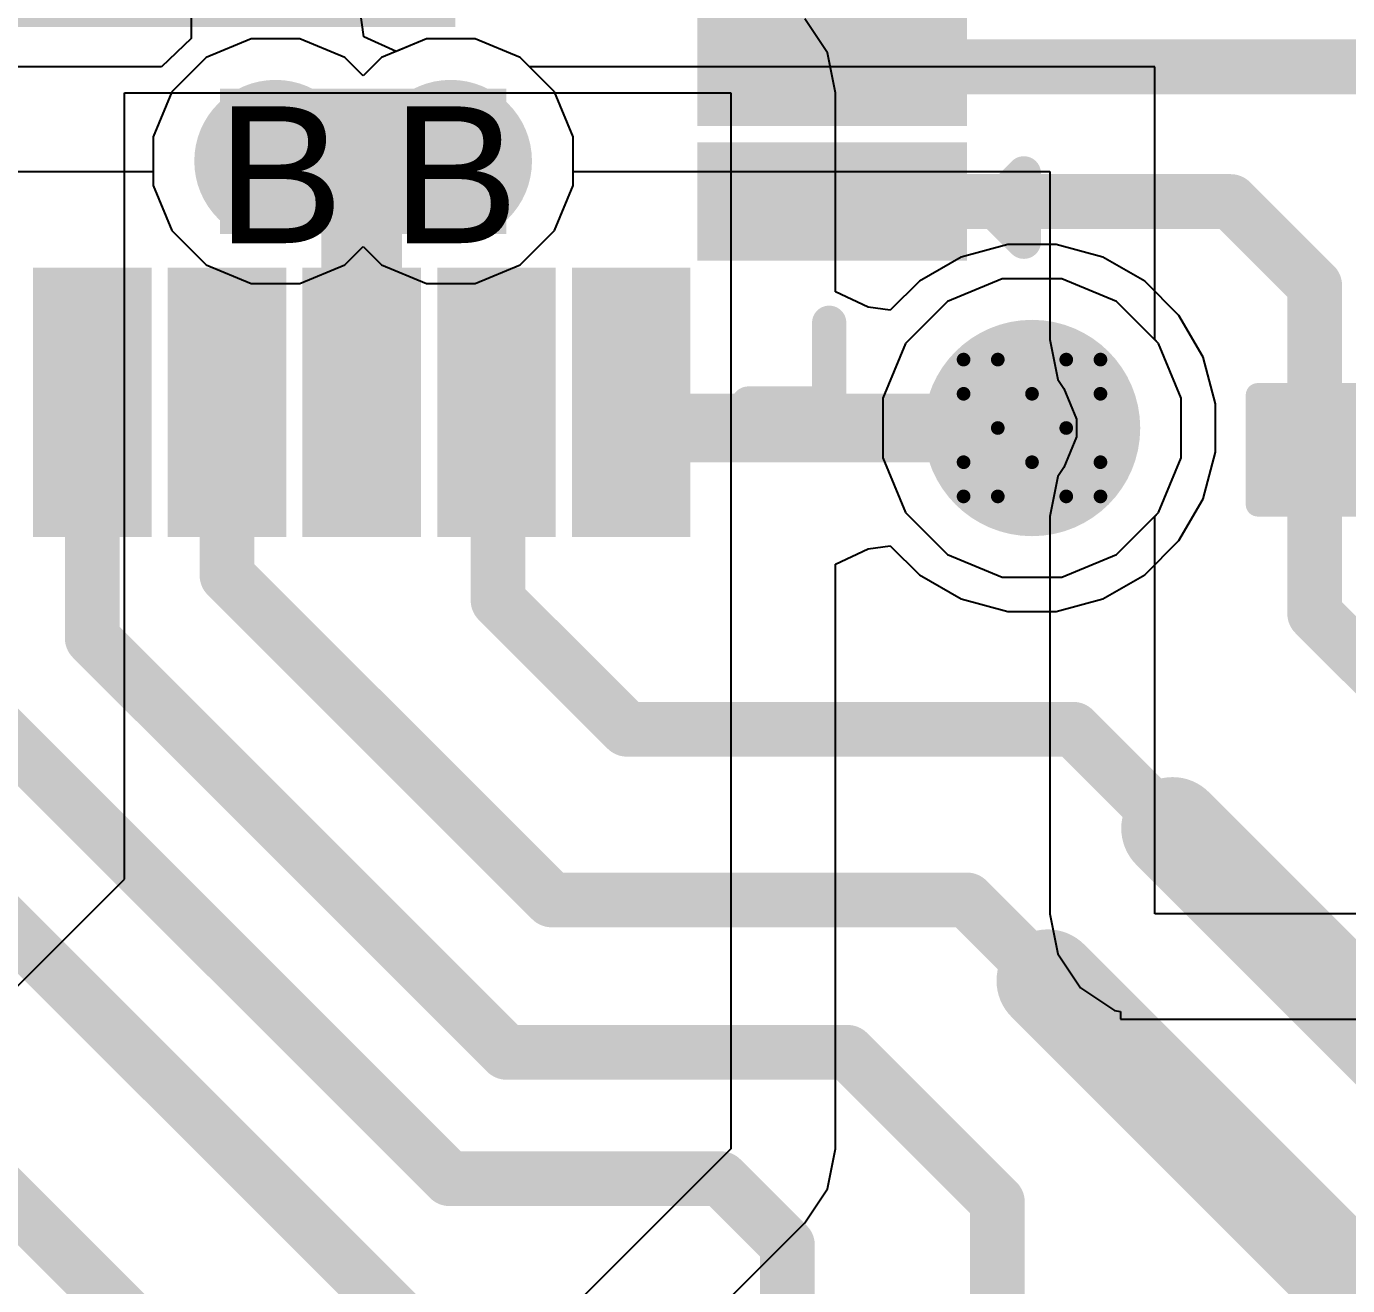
# Model space of a CAD drawing. Header units: inches. Extents: x 0 to 5379, y 0 to 5429.
# Drawn here: x 105.008 to 109.91, y 124.868 to 129.543 of the extents above; entities that cross this region are included whole.
import ezdxf

# ---------------------------------------------------------------- set-up
doc = ezdxf.new("R2010")
doc.units = ezdxf.units.IN
for name, color, linetype in [('Bottom Layer', 5, 'Continuous'), ('Bottom Solder', 6, 'Continuous'), ('Drill Drawing', 1, 'Continuous'), ('GND01', 16, 'Continuous'), ('GND02', 76, 'Continuous'), ('PWR', 156, 'Continuous'), ('SIG 01', 90, 'Continuous'), ('Top Layer', 1, 'Continuous'), ('Top Overlay', 2, 'Continuous'), ('Top Paste', 8, 'Continuous'), ('Top Solder', 216, 'Continuous'), ('Via Holes', 16, 'Continuous')]:
    doc.layers.add(name, color=color, linetype=linetype)
doc.styles.add('Arial', font='', dxfattribs={"height": 0.2})
doc.styles.get('Arial').set_extended_font_data('Arial')

# ---------------------------------------------------------------- blocks, each defined once
blk = doc.blocks.new('64_VFQFPN_9X9_138')
at = {"layer": 'Top Layer'}
for points in [[(-3.904, 4.9258), (-3.604, 4.9258), (-3.604, 4.0658), (-3.904, 4.0658)], [(-3.404, 4.9258), (-3.104, 4.9258), (-3.104, 4.0658), (-3.404, 4.0658)], [(-2.904, 4.9258), (-2.604, 4.9258), (-2.604, 4.0658), (-2.904, 4.0658)], [(-2.404, 4.9258), (-2.104, 4.9258), (-2.104, 4.0658), (-2.404, 4.0658)], [(-1.904, 4.9258), (-1.604, 4.9258), (-1.604, 4.0658), (-1.904, 4.0658)], [(-4.93, 3.9), (-4.07, 3.9), (-4.07, 3.6), (-4.93, 3.6)], [(-4.93, 3.4), (-4.07, 3.4), (-4.07, 3.1), (-4.93, 3.1)]]:
    blk.add_hatch(color=1, dxfattribs=at).paths.add_polyline_path(points)
at = {"layer": 'Top Paste'}
for points in [[(-3.904, 4.9258), (-3.604, 4.9258), (-3.604, 4.0658), (-3.904, 4.0658)], [(-3.404, 4.9258), (-3.104, 4.9258), (-3.104, 4.0658), (-3.404, 4.0658)], [(-2.904, 4.9258), (-2.604, 4.9258), (-2.604, 4.0658), (-2.904, 4.0658)], [(-2.404, 4.9258), (-2.104, 4.9258), (-2.104, 4.0658), (-2.404, 4.0658)], [(-1.904, 4.9258), (-1.604, 4.9258), (-1.604, 4.0658), (-1.904, 4.0658)], [(-4.93, 3.9), (-4.07, 3.9), (-4.07, 3.6), (-4.93, 3.6)], [(-4.93, 3.4), (-4.07, 3.4), (-4.07, 3.1), (-4.93, 3.1)]]:
    blk.add_hatch(color=8, dxfattribs=at).paths.add_polyline_path(points)
at = {"layer": 'Top Solder'}
for points in [[(-3.974, 4.9958), (-3.534, 4.9958), (-3.534, 3.9958), (-3.974, 3.9958)], [(-3.474, 4.9958), (-3.034, 4.9958), (-3.034, 3.9958), (-3.474, 3.9958)], [(-2.974, 4.9958), (-2.534, 4.9958), (-2.534, 3.9958), (-2.974, 3.9958)], [(-2.474, 4.9958), (-2.034, 4.9958), (-2.034, 3.9958), (-2.474, 3.9958)], [(-1.974, 4.9958), (-1.534, 4.9958), (-1.534, 3.9958), (-1.974, 3.9958)], [(-5, 3.97), (-4, 3.97), (-4, 3.53), (-5, 3.53)], [(-5, 3.47), (-4, 3.47), (-4, 3.03), (-5, 3.03)], [(-3.1016, 3.1016), (3.1016, 3.1016), (3.1016, -3.1016), (-3.1016, -3.1016)]]:
    blk.add_hatch(color=216, dxfattribs=at).paths.add_polyline_path(points)
at = {"layer": 'Top Overlay'}
for points in [[(-4.4888, 4.5, 0.127, 0.127, 0), (-4.4888, 4.2, 0.127, 0.127, 0)], [(-4.1888, 4.5, 0.127, 0.127, 0), (-4.4888, 4.5, 0.127, 0.127, 0)], [(-5.0842, 3.7724, 0.127, 0.127, 0), (-5.2112, 3.8994, 0.127, 0.127, 0)], [(-5.2112, 3.8994, 0.127, 0.127, 0), (-5.2112, 3.6454, 0.127, 0.127, 0)], [(-5.0842, 3.7724, 0.127, 0.127, 0), (-5.2112, 3.6454, 0.127, 0.127, 0)]]:
    blk.add_lwpolyline(points, format="xyseb", dxfattribs=at)
for points in [[(-4.5205, 4.5, 0.0635, 0.0635, 1), (-4.457, 4.5, 0.0635, 0.0635, 1)], [(-4.5205, 4.5, 0.0635, 0.0635, 1), (-4.457, 4.5, 0.0635, 0.0635, 1)], [(-4.2205, 4.5, 0.0635, 0.0635, 1), (-4.157, 4.5, 0.0635, 0.0635, 1)], [(-4.5205, 4.2, 0.0635, 0.0635, 1), (-4.457, 4.2, 0.0635, 0.0635, 1)], [(-5.2429, 3.8994, 0.0635, 0.0635, 1), (-5.1794, 3.8994, 0.0635, 0.0635, 1)], [(-5.2429, 3.8994, 0.0635, 0.0635, 1), (-5.1794, 3.8994, 0.0635, 0.0635, 1)], [(-5.1159, 3.7724, 0.0635, 0.0635, 1), (-5.0524, 3.7724, 0.0635, 0.0635, 1)], [(-5.1159, 3.7724, 0.0635, 0.0635, 1), (-5.0524, 3.7724, 0.0635, 0.0635, 1)], [(-5.2429, 3.6454, 0.0635, 0.0635, 1), (-5.1794, 3.6454, 0.0635, 0.0635, 1)], [(-5.2429, 3.6454, 0.0635, 0.0635, 1), (-5.1794, 3.6454, 0.0635, 0.0635, 1)]]:
    blk.add_lwpolyline(points, format="xyseb", close=True, dxfattribs=at)
blk = doc.blocks.new('DFN_2_0_3_0_6__848')
at = {"layer": 'Top Layer'}
for points in [[(-0.33, -0.13), (-0.33, 0.13), (-0.06, 0.13), (-0.06, -0.13)], [(0.06, -0.13), (0.06, 0.13), (0.33, 0.13), (0.33, -0.13)]]:
    blk.add_hatch(color=1, dxfattribs=at).paths.add_polyline_path(points)
at = {"layer": 'Top Paste'}
for points in [[(-0.33, -0.13), (-0.33, 0.13), (-0.06, 0.13), (-0.06, -0.13)], [(0.06, -0.13), (0.06, 0.13), (0.33, 0.13), (0.33, -0.13)]]:
    blk.add_hatch(color=8, dxfattribs=at).paths.add_polyline_path(points)
at = {"layer": 'Top Solder'}
for points in [[(-0.38, -0.18), (-0.38, 0.18), (-0.01, 0.18), (-0.01, -0.18)], [(0.01, -0.18), (0.01, 0.18), (0.38, 0.18), (0.38, -0.18)]]:
    blk.add_hatch(color=216, dxfattribs=at).paths.add_polyline_path(points)
at = {"layer": 'Top Overlay'}
for points in [[(-0.4064, 0.2032, 0.0889, 0.0889, 0), (-0.4064, -0.2032, 0.0889, 0.0889, 0)], [(0.4064, 0.2032, 0.0889, 0.0889, 0), (-0.4064, 0.2032, 0.0889, 0.0889, 0)], [(0.4064, 0.2032, 0.0889, 0.0889, 0), (0.4064, -0.2032, 0.0889, 0.0889, 0)], [(0.4064, -0.2032, 0.0889, 0.0889, 0), (-0.4064, -0.2032, 0.0889, 0.0889, 0)]]:
    blk.add_lwpolyline(points, format="xyseb", dxfattribs=at)
for points in [[(-0.4286, 0.2032, 0.0445, 0.0445, 1), (-0.3842, 0.2032, 0.0445, 0.0445, 1)], [(-0.4286, 0.2032, 0.0445, 0.0445, 1), (-0.3842, 0.2032, 0.0445, 0.0445, 1)], [(0.3842, 0.2032, 0.0445, 0.0445, 1), (0.4286, 0.2032, 0.0445, 0.0445, 1)], [(0.3842, 0.2032, 0.0445, 0.0445, 1), (0.4286, 0.2032, 0.0445, 0.0445, 1)], [(-0.4286, -0.2032, 0.0445, 0.0445, 1), (-0.3842, -0.2032, 0.0445, 0.0445, 1)], [(-0.4286, -0.2032, 0.0445, 0.0445, 1), (-0.3842, -0.2032, 0.0445, 0.0445, 1)], [(0.3842, -0.2032, 0.0445, 0.0445, 1), (0.4286, -0.2032, 0.0445, 0.0445, 1)], [(0.3842, -0.2032, 0.0445, 0.0445, 1), (0.4286, -0.2032, 0.0445, 0.0445, 1)]]:
    blk.add_lwpolyline(points, format="xyseb", close=True, dxfattribs=at)

msp = doc.modelspace()

# ---------------------------------------------------------------- hatches: boundary and pattern name
at = {"layer": 'Bottom Layer'}
h = msp.add_hatch(color=5, dxfattribs=at)
edge = h.paths.add_edge_path()
edge.add_arc((105.9322, 129.0428), 0.2, 0, 360)
h = msp.add_hatch(color=5, dxfattribs=at)
edge = h.paths.add_edge_path()
edge.add_arc((106.5822, 129.0428), 0.2, 0, 360)
h = msp.add_hatch(color=5, dxfattribs=at)
edge = h.paths.add_edge_path()
edge.add_arc((108.7394, 128.052), 0.3, 0, 360)
at = {"layer": 'Bottom Solder'}
h = msp.add_hatch(color=6, dxfattribs=at)
edge = h.paths.add_edge_path()
edge.add_arc((105.9322, 129.0428), 0.3016, 0, 360)
h = msp.add_hatch(color=6, dxfattribs=at)
edge = h.paths.add_edge_path()
edge.add_arc((106.5822, 129.0428), 0.3016, 0, 360)
h = msp.add_hatch(color=6, dxfattribs=at)
edge = h.paths.add_edge_path()
edge.add_arc((108.7394, 128.052), 0.4016, 0, 360)
at = {"layer": 'GND01'}
h = msp.add_hatch(color=16, dxfattribs=at)
edge = h.paths.add_edge_path()
edge.add_arc((105.9322, 129.0428), 0.2, 0, 360)
h = msp.add_hatch(color=16, dxfattribs=at)
edge = h.paths.add_edge_path()
edge.add_arc((106.5822, 129.0428), 0.2, 0, 360)
h = msp.add_hatch(color=16, dxfattribs=at)
edge = h.paths.add_edge_path()
edge.add_arc((108.7394, 128.052), 0.3, 0, 360)
at = {"layer": 'GND02'}
h = msp.add_hatch(color=76, dxfattribs=at)
edge = h.paths.add_edge_path()
edge.add_arc((105.9322, 129.0428), 0.2, 0, 360)
h = msp.add_hatch(color=76, dxfattribs=at)
edge = h.paths.add_edge_path()
edge.add_arc((106.5822, 129.0428), 0.2, 0, 360)
h = msp.add_hatch(color=76, dxfattribs=at)
edge = h.paths.add_edge_path()
edge.add_arc((108.7394, 128.052), 0.3, 0, 360)
at = {"layer": 'PWR'}
h = msp.add_hatch(color=156, dxfattribs=at)
edge = h.paths.add_edge_path()
edge.add_arc((105.9322, 129.0428), 0.2, 0, 360)
h = msp.add_hatch(color=156, dxfattribs=at)
edge = h.paths.add_edge_path()
edge.add_arc((106.5822, 129.0428), 0.2, 0, 360)
h = msp.add_hatch(color=156, dxfattribs=at)
edge = h.paths.add_edge_path()
edge.add_arc((108.7394, 128.052), 0.3, 0, 360)
at = {"layer": 'SIG 01'}
h = msp.add_hatch(color=90, dxfattribs=at)
edge = h.paths.add_edge_path()
edge.add_arc((105.9322, 129.0428), 0.2, 0, 360)
h = msp.add_hatch(color=90, dxfattribs=at)
edge = h.paths.add_edge_path()
edge.add_arc((106.5822, 129.0428), 0.2, 0, 360)
h = msp.add_hatch(color=90, dxfattribs=at)
edge = h.paths.add_edge_path()
edge.add_arc((108.7394, 128.052), 0.3, 0, 360)
at = {"layer": 'Top Layer'}
for points in [[(106.7882, 129.312), (105.7258, 129.312), (105.7258, 128.7716), (106.7882, 128.7716)], [(106.402, 129.312), (106.102, 129.312), (106.102, 127.717), (106.402, 127.717)]]:
    msp.add_hatch(color=1, dxfattribs=at).paths.add_polyline_path(points)
h = msp.add_hatch(color=1, dxfattribs=at)
edge = h.paths.add_edge_path()
edge.add_arc((105.9322, 129.0428), 0.2, 0, 360)
h = msp.add_hatch(color=1, dxfattribs=at)
edge = h.paths.add_edge_path()
edge.add_arc((106.5822, 129.0428), 0.2, 0, 360)
h = msp.add_hatch(color=1, dxfattribs=at)
edge = h.paths.add_edge_path()
edge.add_arc((108.7394, 128.052), 0.3, 0, 360)
at = {"layer": 'Top Solder'}
h = msp.add_hatch(color=216, dxfattribs=at)
edge = h.paths.add_edge_path()
edge.add_arc((105.9322, 129.0428), 0.3016, 0, 360)
h = msp.add_hatch(color=216, dxfattribs=at)
edge = h.paths.add_edge_path()
edge.add_arc((106.5822, 129.0428), 0.3016, 0, 360)
h = msp.add_hatch(color=216, dxfattribs=at)
edge = h.paths.add_edge_path()
edge.add_arc((108.7394, 128.052), 0.4016, 0, 360)
at = {"layer": 'Via Holes'}
h = msp.add_hatch(color=7, dxfattribs=at)
edge = h.paths.add_edge_path()
edge.add_arc((105.9322, 129.0428), 0.1, 0, 360)
h = msp.add_hatch(color=7, dxfattribs=at)
edge = h.paths.add_edge_path()
edge.add_arc((106.5822, 129.0428), 0.1, 0, 360)
h = msp.add_hatch(color=7, dxfattribs=at)
edge = h.paths.add_edge_path()
edge.add_arc((108.7394, 128.052), 0.15, 0, 360)

# ---------------------------------------------------------------- linework, layer by layer
at = {"layer": 'Bottom Layer'}
for p, q in [((105.8419, 129.4968), (105.675, 129.4277)), ((106.0225, 129.4968), (105.8419, 129.4968)), ((106.1894, 129.4277), (106.0225, 129.4968)), ((106.4919, 129.4968), (106.325, 129.4277)), ((106.6725, 129.4968), (106.4919, 129.4968)), ((106.8394, 129.4277), (106.6725, 129.4968)), ((105.675, 129.4277), (105.5473, 129.3)), ((106.2572, 129.3599), (106.1894, 129.4277)), ((106.325, 129.4277), (106.2572, 129.3599)), ((106.9671, 129.3), (106.8394, 129.4277)), ((105.5473, 129.3), (105.4782, 129.1331)), ((107.0362, 129.1331), (106.9671, 129.3)), ((105.4782, 129.1331), (105.4782, 128.9525)), ((107.0362, 128.9525), (107.0362, 129.1331)), ((105.4782, 128.9525), (105.5473, 128.7856)), ((106.9671, 128.7856), (107.0362, 128.9525)), ((105.5473, 128.7856), (105.675, 128.6579)), ((106.8394, 128.6579), (106.9671, 128.7856)), ((106.1894, 128.6579), (106.2572, 128.7258)), ((106.2572, 128.7258), (106.325, 128.6579)), ((105.675, 128.6579), (105.8419, 128.5888)), ((106.0225, 128.5888), (106.1894, 128.6579)), ((106.325, 128.6579), (106.4919, 128.5888)), ((106.6725, 128.5888), (106.8394, 128.6579)), ((108.6292, 128.606), (108.4256, 128.5217)), ((108.8496, 128.606), (108.6292, 128.606)), ((109.0532, 128.5217), (108.8496, 128.606)), ((105.8419, 128.5888), (106.0225, 128.5888)), ((106.4919, 128.5888), (106.6725, 128.5888)), ((108.4256, 128.5217), (108.2697, 128.3658)), ((109.2091, 128.3658), (109.0532, 128.5217)), ((108.2697, 128.3658), (108.1854, 128.1622)), ((109.2934, 128.1622), (109.2091, 128.3658)), ((108.1854, 128.1622), (108.1854, 127.9418)), ((109.2934, 127.9418), (109.2934, 128.1622)), ((108.1854, 127.9418), (108.2697, 127.7382)), ((109.2091, 127.7382), (109.2934, 127.9418)), ((108.2697, 127.7382), (108.4256, 127.5824)), ((109.0532, 127.5824), (109.2091, 127.7382)), ((108.4256, 127.5824), (108.6292, 127.498)), ((108.8496, 127.498), (109.0532, 127.5824)), ((108.6292, 127.498), (108.8496, 127.498))]:
    msp.add_line(p, q, dxfattribs=at)
at = {"layer": 'Drill Drawing'}
for points in [[(108.4854, 128.179, 0.0508, 0.0508, 0), (108.4854, 128.306, 0.0508, 0.0508, 0)], [(108.4854, 128.306, 0.0508, 0.0508, 0), (108.6124, 128.306, 0.0508, 0.0508, 0)], [(108.6124, 128.306, 0.0508, 0.0508, 0), (108.7394, 128.179, 0.0508, 0.0508, 0)], [(108.7394, 128.179, 0.0508, 0.0508, 0), (108.8664, 128.306, 0.0508, 0.0508, 0)], [(108.8664, 128.306, 0.0508, 0.0508, 0), (108.9934, 128.306, 0.0508, 0.0508, 0)], [(108.9934, 128.179, 0.0508, 0.0508, 0), (108.9934, 128.306, 0.0508, 0.0508, 0)], [(108.4854, 128.179, 0.0508, 0.0508, 0), (108.6124, 128.052, 0.0508, 0.0508, 0)], [(108.8664, 128.052, 0.0508, 0.0508, 0), (108.9934, 128.179, 0.0508, 0.0508, 0)], [(108.4854, 127.925, 0.0508, 0.0508, 0), (108.6124, 128.052, 0.0508, 0.0508, 0)], [(108.8664, 128.052, 0.0508, 0.0508, 0), (108.9934, 127.925, 0.0508, 0.0508, 0)], [(108.4854, 127.798, 0.0508, 0.0508, 0), (108.4854, 127.925, 0.0508, 0.0508, 0)], [(108.6124, 127.798, 0.0508, 0.0508, 0), (108.7394, 127.925, 0.0508, 0.0508, 0)], [(108.7394, 127.925, 0.0508, 0.0508, 0), (108.8664, 127.798, 0.0508, 0.0508, 0)], [(108.9934, 127.798, 0.0508, 0.0508, 0), (108.9934, 127.925, 0.0508, 0.0508, 0)], [(108.4854, 127.798, 0.0508, 0.0508, 0), (108.6124, 127.798, 0.0508, 0.0508, 0)], [(108.8664, 127.798, 0.0508, 0.0508, 0), (108.9934, 127.798, 0.0508, 0.0508, 0)]]:
    msp.add_lwpolyline(points, format="xyseb", dxfattribs=at)
for points in [[(108.4727, 128.306, 0.0254, 0.0254, 1), (108.4981, 128.306, 0.0254, 0.0254, 1)], [(108.4727, 128.306, 0.0254, 0.0254, 1), (108.4981, 128.306, 0.0254, 0.0254, 1)], [(108.5997, 128.306, 0.0254, 0.0254, 1), (108.6251, 128.306, 0.0254, 0.0254, 1)], [(108.5997, 128.306, 0.0254, 0.0254, 1), (108.6251, 128.306, 0.0254, 0.0254, 1)], [(108.8537, 128.306, 0.0254, 0.0254, 1), (108.8791, 128.306, 0.0254, 0.0254, 1)], [(108.8537, 128.306, 0.0254, 0.0254, 1), (108.8791, 128.306, 0.0254, 0.0254, 1)], [(108.9807, 128.306, 0.0254, 0.0254, 1), (109.0061, 128.306, 0.0254, 0.0254, 1)], [(108.9807, 128.306, 0.0254, 0.0254, 1), (109.0061, 128.306, 0.0254, 0.0254, 1)], [(108.4727, 128.179, 0.0254, 0.0254, 1), (108.4981, 128.179, 0.0254, 0.0254, 1)], [(108.4727, 128.179, 0.0254, 0.0254, 1), (108.4981, 128.179, 0.0254, 0.0254, 1)], [(108.7267, 128.179, 0.0254, 0.0254, 1), (108.7521, 128.179, 0.0254, 0.0254, 1)], [(108.7267, 128.179, 0.0254, 0.0254, 1), (108.7521, 128.179, 0.0254, 0.0254, 1)], [(108.9807, 128.179, 0.0254, 0.0254, 1), (109.0061, 128.179, 0.0254, 0.0254, 1)], [(108.9807, 128.179, 0.0254, 0.0254, 1), (109.0061, 128.179, 0.0254, 0.0254, 1)], [(108.5997, 128.052, 0.0254, 0.0254, 1), (108.6251, 128.052, 0.0254, 0.0254, 1)], [(108.5997, 128.052, 0.0254, 0.0254, 1), (108.6251, 128.052, 0.0254, 0.0254, 1)], [(108.8537, 128.052, 0.0254, 0.0254, 1), (108.8791, 128.052, 0.0254, 0.0254, 1)], [(108.8537, 128.052, 0.0254, 0.0254, 1), (108.8791, 128.052, 0.0254, 0.0254, 1)], [(108.4727, 127.925, 0.0254, 0.0254, 1), (108.4981, 127.925, 0.0254, 0.0254, 1)], [(108.4727, 127.925, 0.0254, 0.0254, 1), (108.4981, 127.925, 0.0254, 0.0254, 1)], [(108.7267, 127.925, 0.0254, 0.0254, 1), (108.7521, 127.925, 0.0254, 0.0254, 1)], [(108.7267, 127.925, 0.0254, 0.0254, 1), (108.7521, 127.925, 0.0254, 0.0254, 1)], [(108.9807, 127.925, 0.0254, 0.0254, 1), (109.0061, 127.925, 0.0254, 0.0254, 1)], [(108.9807, 127.925, 0.0254, 0.0254, 1), (109.0061, 127.925, 0.0254, 0.0254, 1)], [(108.4727, 127.798, 0.0254, 0.0254, 1), (108.4981, 127.798, 0.0254, 0.0254, 1)], [(108.4727, 127.798, 0.0254, 0.0254, 1), (108.4981, 127.798, 0.0254, 0.0254, 1)], [(108.5997, 127.798, 0.0254, 0.0254, 1), (108.6251, 127.798, 0.0254, 0.0254, 1)], [(108.5997, 127.798, 0.0254, 0.0254, 1), (108.6251, 127.798, 0.0254, 0.0254, 1)], [(108.8537, 127.798, 0.0254, 0.0254, 1), (108.8791, 127.798, 0.0254, 0.0254, 1)], [(108.8537, 127.798, 0.0254, 0.0254, 1), (108.8791, 127.798, 0.0254, 0.0254, 1)], [(108.9807, 127.798, 0.0254, 0.0254, 1), (109.0061, 127.798, 0.0254, 0.0254, 1)], [(108.9807, 127.798, 0.0254, 0.0254, 1), (109.0061, 127.798, 0.0254, 0.0254, 1)]]:
    msp.add_lwpolyline(points, format="xyseb", close=True, dxfattribs=at)
at = {"layer": 'GND01'}
for p, q in [((105.8419, 129.4968), (105.675, 129.4277)), ((106.0225, 129.4968), (105.8419, 129.4968)), ((106.1894, 129.4277), (106.0225, 129.4968)), ((106.4919, 129.4968), (106.325, 129.4277)), ((106.6725, 129.4968), (106.4919, 129.4968)), ((106.8394, 129.4277), (106.6725, 129.4968)), ((105.675, 129.4277), (105.5473, 129.3)), ((106.2572, 129.3599), (106.1894, 129.4277)), ((106.325, 129.4277), (106.2572, 129.3599)), ((106.9671, 129.3), (106.8394, 129.4277)), ((105.5473, 129.3), (105.4782, 129.1331)), ((107.0362, 129.1331), (106.9671, 129.3)), ((105.4782, 129.1331), (105.4782, 128.9525)), ((107.0362, 128.9525), (107.0362, 129.1331)), ((105.4782, 128.9525), (105.5473, 128.7856)), ((106.9671, 128.7856), (107.0362, 128.9525)), ((105.5473, 128.7856), (105.675, 128.6579)), ((106.8394, 128.6579), (106.9671, 128.7856)), ((106.1894, 128.6579), (106.2572, 128.7258)), ((106.2572, 128.7258), (106.325, 128.6579)), ((105.675, 128.6579), (105.8419, 128.5888)), ((106.0225, 128.5888), (106.1894, 128.6579)), ((106.325, 128.6579), (106.4919, 128.5888)), ((106.6725, 128.5888), (106.8394, 128.6579)), ((108.6292, 128.606), (108.4256, 128.5217)), ((108.8496, 128.606), (108.6292, 128.606)), ((109.0532, 128.5217), (108.8496, 128.606)), ((105.8419, 128.5888), (106.0225, 128.5888)), ((106.4919, 128.5888), (106.6725, 128.5888)), ((108.4256, 128.5217), (108.2697, 128.3658)), ((109.2091, 128.3658), (109.0532, 128.5217)), ((108.2697, 128.3658), (108.1854, 128.1622)), ((109.2934, 128.1622), (109.2091, 128.3658)), ((108.1854, 128.1622), (108.1854, 127.9418)), ((109.2934, 127.9418), (109.2934, 128.1622)), ((108.1854, 127.9418), (108.2697, 127.7382)), ((109.2091, 127.7382), (109.2934, 127.9418)), ((108.2697, 127.7382), (108.4256, 127.5824)), ((109.0532, 127.5824), (109.2091, 127.7382)), ((108.4256, 127.5824), (108.6292, 127.498)), ((108.8496, 127.498), (109.0532, 127.5824)), ((108.6292, 127.498), (108.8496, 127.498))]:
    msp.add_line(p, q, dxfattribs=at)
at = {"layer": 'GND02'}
for p, q in [((105.8419, 129.4968), (105.675, 129.4277)), ((106.0225, 129.4968), (105.8419, 129.4968)), ((106.1894, 129.4277), (106.0225, 129.4968)), ((106.4919, 129.4968), (106.325, 129.4277)), ((106.6725, 129.4968), (106.4919, 129.4968)), ((106.8394, 129.4277), (106.6725, 129.4968)), ((105.675, 129.4277), (105.5473, 129.3)), ((106.2572, 129.3599), (106.1894, 129.4277)), ((106.325, 129.4277), (106.2572, 129.3599)), ((106.9671, 129.3), (106.8394, 129.4277)), ((105.5473, 129.3), (105.4782, 129.1331)), ((107.0362, 129.1331), (106.9671, 129.3)), ((105.4782, 129.1331), (105.4782, 128.9525)), ((107.0362, 128.9525), (107.0362, 129.1331)), ((105.4782, 128.9525), (105.5473, 128.7856)), ((106.9671, 128.7856), (107.0362, 128.9525)), ((105.5473, 128.7856), (105.675, 128.6579)), ((106.8394, 128.6579), (106.9671, 128.7856)), ((106.1894, 128.6579), (106.2572, 128.7258)), ((106.2572, 128.7258), (106.325, 128.6579)), ((105.675, 128.6579), (105.8419, 128.5888)), ((106.0225, 128.5888), (106.1894, 128.6579)), ((106.325, 128.6579), (106.4919, 128.5888)), ((106.6725, 128.5888), (106.8394, 128.6579)), ((108.6292, 128.606), (108.4256, 128.5217)), ((108.8496, 128.606), (108.6292, 128.606)), ((109.0532, 128.5217), (108.8496, 128.606)), ((105.8419, 128.5888), (106.0225, 128.5888)), ((106.4919, 128.5888), (106.6725, 128.5888)), ((108.4256, 128.5217), (108.2697, 128.3658)), ((109.2091, 128.3658), (109.0532, 128.5217)), ((108.2697, 128.3658), (108.1854, 128.1622)), ((109.2934, 128.1622), (109.2091, 128.3658)), ((108.1854, 128.1622), (108.1854, 127.9418)), ((109.2934, 127.9418), (109.2934, 128.1622)), ((108.1854, 127.9418), (108.2697, 127.7382)), ((109.2091, 127.7382), (109.2934, 127.9418)), ((108.2697, 127.7382), (108.4256, 127.5824)), ((109.0532, 127.5824), (109.2091, 127.7382)), ((108.4256, 127.5824), (108.6292, 127.498)), ((108.8496, 127.498), (109.0532, 127.5824)), ((108.6292, 127.498), (108.8496, 127.498))]:
    msp.add_line(p, q, dxfattribs=at)
at = {"layer": 'PWR'}
for p, q in [((105.6187, 129.6913), (105.6196, 129.4977)), ((106.2598, 129.5039), (106.2325, 129.6967)), ((105.6196, 129.4977), (105.5093, 129.3928)), ((106.3795, 129.4503), (106.2598, 129.5039)), ((106.4919, 129.4968), (106.3795, 129.4503)), ((106.6725, 129.4968), (106.4919, 129.4968)), ((106.8394, 129.4277), (106.6725, 129.4968)), ((105.5093, 129.3928), (103.9876, 129.3928)), ((106.8743, 129.3928), (106.8394, 129.4277)), ((109.1946, 129.3928), (106.8743, 129.3928)), ((109.1946, 128.3803), (109.1946, 129.3928)), ((104.3761, 129.0043), (105.4782, 129.0043)), ((105.4782, 129.0043), (105.4782, 128.9525)), ((107.0362, 128.9525), (107.0362, 129.0043)), ((107.0362, 129.0043), (108.8061, 129.0043)), ((108.8061, 129.0043), (108.8061, 128.3803)), ((105.4782, 128.9525), (105.5473, 128.7856)), ((106.9671, 128.7856), (107.0362, 128.9525)), ((105.5473, 128.7856), (105.675, 128.6579)), ((106.8394, 128.6579), (106.9671, 128.7856)), ((106.1894, 128.6579), (106.2572, 128.7258)), ((106.2572, 128.7258), (106.325, 128.6579)), ((105.675, 128.6579), (105.8419, 128.5888)), ((106.0225, 128.5888), (106.1894, 128.6579)), ((106.325, 128.6579), (106.4919, 128.5888)), ((106.6725, 128.5888), (106.8394, 128.6579)), ((105.8419, 128.5888), (106.0225, 128.5888)), ((106.4919, 128.5888), (106.6725, 128.5888)), ((108.8061, 128.3803), (108.8357, 128.2316)), ((109.2091, 128.3658), (109.1946, 128.3803)), ((109.2934, 128.1622), (109.2091, 128.3658)), ((108.8357, 128.2316), (108.858, 128.1983)), ((108.858, 128.1983), (108.9049, 128.0849)), ((109.2934, 127.9418), (109.2934, 128.1622)), ((108.9049, 128.0849), (108.9049, 128.0191)), ((108.9049, 128.0191), (108.858, 127.9058)), ((109.2091, 127.7382), (109.2934, 127.9418)), ((108.8357, 127.8724), (108.8061, 127.7237)), ((108.858, 127.9058), (108.8357, 127.8724)), ((108.8061, 127.7237), (108.8061, 126.2486)), ((109.1946, 127.7237), (109.2091, 127.7382)), ((109.1946, 126.2486), (109.1946, 127.7237)), ((108.8061, 126.2486), (108.8357, 126.0999)), ((113.0359, 126.2486), (109.1946, 126.2486)), ((108.8357, 126.0999), (108.9199, 125.9739)), ((108.9199, 125.9739), (109.0459, 125.8897)), ((109.0459, 125.8897), (109.0676, 125.8854)), ((109.0676, 125.8854), (109.0676, 125.858)), ((109.0676, 125.858), (118.2762, 125.858))]:
    msp.add_line(p, q, dxfattribs=at)
at = {"layer": 'SIG 01'}
for p, q in [((107.9807, 129.4453), (107.8965, 129.5713)), ((108.0103, 129.2966), (107.9807, 129.4453)), ((105.3718, 126.3776), (105.3718, 129.2966)), ((105.3718, 129.2966), (107.6218, 129.2966)), ((107.6218, 129.2966), (107.6218, 125.3764)), ((108.0103, 128.5575), (108.0103, 129.2966)), ((108.6498, 128.733), (108.4765, 128.6866)), ((108.8291, 128.733), (108.6498, 128.733)), ((109.0023, 128.6866), (108.8291, 128.733)), ((108.4765, 128.6866), (108.3213, 128.5969)), ((109.1576, 128.5969), (109.0023, 128.6866)), ((108.1316, 128.5), (108.0103, 128.5575)), ((108.3213, 128.5969), (108.2135, 128.4892)), ((109.2843, 128.4702), (109.1576, 128.5969)), ((108.2135, 128.4892), (108.1316, 128.5)), ((109.374, 128.3149), (109.2843, 128.4702)), ((109.4204, 128.1417), (109.374, 128.3149)), ((109.4204, 127.9624), (109.4204, 128.1417)), ((109.374, 127.7892), (109.4204, 127.9624)), ((109.2843, 127.6339), (109.374, 127.7892)), ((109.1576, 127.5071), (109.2843, 127.6339)), ((108.0103, 127.5465), (108.1316, 127.604)), ((108.1316, 127.604), (108.2135, 127.6149)), ((108.2135, 127.6149), (108.3213, 127.5071)), ((108.0103, 125.3764), (108.0103, 127.5465)), ((108.3213, 127.5071), (108.4765, 127.4174)), ((109.0023, 127.4174), (109.1576, 127.5071)), ((108.4765, 127.4174), (108.6498, 127.371)), ((108.8291, 127.371), (109.0023, 127.4174)), ((108.6498, 127.371), (108.8291, 127.371)), ((103.2256, 124.2314), (105.3718, 126.3776)), ((107.6218, 125.3764), (105.2322, 122.9868)), ((107.9807, 125.2277), (108.0103, 125.3764)), ((107.8965, 125.1017), (107.9807, 125.2277)), ((106.0889, 123.2941), (107.8965, 125.1017))]:
    msp.add_line(p, q, dxfattribs=at)
at = {"layer": 'Top Layer'}
for points in [[(107.998, 129.3928, 0.2032, 0.2032, 0), (110.1785, 129.3928, 0.2032, 0.2032, 0)], [(107.998, 128.8928, 0.2032, 0.2032, 0), (109.4768, 128.8928, 0.2032, 0.2032, 0)], [(109.4768, 128.8928, 0.2032, 0.2032, 0), (109.7885, 128.5812, 0.2032, 0.2032, 0)], [(109.7885, 127.971, 0.2032, 0.2032, 0), (109.7885, 128.5812, 0.2032, 0.2032, 0)], [(105.252, 127.2715, 0.2032, 0.2032, 0), (105.252, 128.147, 0.2032, 0.2032, 0)], [(105.752, 127.5047, 0.2032, 0.2032, 0), (105.752, 128.147, 0.2032, 0.2032, 0)], [(106.752, 128.147, 0.2032, 0.2032, 0), (106.758, 128.141, 0.2032, 0.2032, 0)], [(106.758, 127.4117, 0.2032, 0.2032, 0), (106.758, 128.141, 0.2032, 0.2032, 0)], [(107.252, 128.1004, 0.2032, 0.2032, 0), (107.252, 128.147, 0.2032, 0.2032, 0)], [(107.252, 128.1004, 0.2032, 0.2032, 0), (107.3004, 128.052, 0.2032, 0.2032, 0)], [(107.3004, 128.052, 0.254, 0.254, 0), (108.7394, 128.052, 0.254, 0.254, 0)], [(109.7885, 127.3627, 0.2032, 0.2032, 0), (109.7885, 127.971, 0.2032, 0.2032, 0)], [(105.752, 127.5047, 0.2032, 0.2032, 0), (106.9567, 126.3, 0.2032, 0.2032, 0)], [(106.758, 127.4117, 0.2032, 0.2032, 0), (107.2361, 126.9336, 0.2032, 0.2032, 0)], [(109.7885, 127.3627, 0.2032, 0.2032, 0), (110.3503, 126.8008, 0.2032, 0.2032, 0)], [(105.252, 127.2715, 0.2032, 0.2032, 0), (106.7894, 125.7341, 0.2032, 0.2032, 0)], [(104.752, 127.0908, 0.2032, 0.2032, 0), (106.5778, 125.265, 0.2032, 0.2032, 0)], [(107.2361, 126.9336, 0.2032, 0.2032, 0), (108.8929, 126.9336, 0.2032, 0.2032, 0)], [(108.8929, 126.9336, 0.2032, 0.2032, 0), (109.261, 126.5655, 0.2032, 0.2032, 0)], [(104.252, 126.8942, 0.2032, 0.2032, 0), (106.7076, 124.4386, 0.2032, 0.2032, 0)], [(109.261, 126.5655, 0.381, 0.381, 0), (110.3653, 125.4612, 0.381, 0.381, 0)], [(103.752, 126.3869, 0.2032, 0.2032, 0), (105.7003, 124.4386, 0.2032, 0.2032, 0)], [(106.9567, 126.3, 0.2032, 0.2032, 0), (108.4983, 126.3, 0.2032, 0.2032, 0)], [(108.4983, 126.3, 0.2032, 0.2032, 0), (108.7981, 126.0002, 0.2032, 0.2032, 0)], [(108.7981, 126.0002, 0.381, 0.381, 0), (110.6518, 124.1465, 0.381, 0.381, 0)], [(106.7894, 125.7341, 0.2032, 0.2032, 0), (108.0557, 125.7341, 0.2032, 0.2032, 0)], [(108.0557, 125.7341, 0.2032, 0.2032, 0), (108.6108, 125.1791, 0.2032, 0.2032, 0)], [(106.5778, 125.265, 0.2032, 0.2032, 0), (107.5855, 125.265, 0.2032, 0.2032, 0)], [(107.5855, 125.265, 0.2032, 0.2032, 0), (107.8318, 125.0187, 0.2032, 0.2032, 0)], [(108.6108, 124.5656, 0.2032, 0.2032, 0), (108.6108, 125.1791, 0.2032, 0.2032, 0)], [(107.8318, 124.4649, 0.2032, 0.2032, 0), (107.8318, 125.0187, 0.2032, 0.2032, 0)]]:
    msp.add_lwpolyline(points, format="xyseb", dxfattribs=at)
for points in [[(107.9472, 129.3928, 0.1016, 0.1016, 1), (108.0488, 129.3928, 0.1016, 0.1016, 1)], [(107.9472, 128.8928, 0.1016, 0.1016, 1), (108.0488, 128.8928, 0.1016, 0.1016, 1)], [(109.426, 128.8928, 0.1016, 0.1016, 1), (109.5276, 128.8928, 0.1016, 0.1016, 1)], [(109.426, 128.8928, 0.1016, 0.1016, 1), (109.5276, 128.8928, 0.1016, 0.1016, 1)], [(109.7377, 128.5812, 0.1016, 0.1016, 1), (109.8393, 128.5812, 0.1016, 0.1016, 1)], [(109.7377, 128.5812, 0.1016, 0.1016, 1), (109.8393, 128.5812, 0.1016, 0.1016, 1)], [(105.2012, 128.147, 0.1016, 0.1016, 1), (105.3028, 128.147, 0.1016, 0.1016, 1)], [(105.7012, 128.147, 0.1016, 0.1016, 1), (105.8028, 128.147, 0.1016, 0.1016, 1)], [(106.7012, 128.147, 0.1016, 0.1016, 1), (106.8028, 128.147, 0.1016, 0.1016, 1)], [(106.7072, 128.141, 0.1016, 0.1016, 1), (106.8088, 128.141, 0.1016, 0.1016, 1)], [(106.7072, 128.141, 0.1016, 0.1016, 1), (106.8088, 128.141, 0.1016, 0.1016, 1)], [(107.2012, 128.147, 0.1016, 0.1016, 1), (107.3028, 128.147, 0.1016, 0.1016, 1)], [(107.2012, 128.1004, 0.1016, 0.1016, 1), (107.3028, 128.1004, 0.1016, 0.1016, 1)], [(107.2012, 128.1004, 0.1016, 0.1016, 1), (107.3028, 128.1004, 0.1016, 0.1016, 1)], [(107.2369, 128.052, 0.127, 0.127, 1), (107.3639, 128.052, 0.127, 0.127, 1)], [(108.6759, 128.052, 0.127, 0.127, 1), (108.8029, 128.052, 0.127, 0.127, 1)], [(107.2496, 128.052, 0.1016, 0.1016, 1), (107.3512, 128.052, 0.1016, 0.1016, 1)], [(109.7377, 127.971, 0.1016, 0.1016, 1), (109.8393, 127.971, 0.1016, 0.1016, 1)], [(109.7377, 127.971, 0.1016, 0.1016, 1), (109.8393, 127.971, 0.1016, 0.1016, 1)], [(105.7012, 127.5047, 0.1016, 0.1016, 1), (105.8028, 127.5047, 0.1016, 0.1016, 1)], [(105.7012, 127.5047, 0.1016, 0.1016, 1), (105.8028, 127.5047, 0.1016, 0.1016, 1)], [(106.7072, 127.4117, 0.1016, 0.1016, 1), (106.8088, 127.4117, 0.1016, 0.1016, 1)], [(106.7072, 127.4117, 0.1016, 0.1016, 1), (106.8088, 127.4117, 0.1016, 0.1016, 1)], [(109.7377, 127.3627, 0.1016, 0.1016, 1), (109.8393, 127.3627, 0.1016, 0.1016, 1)], [(109.7377, 127.3627, 0.1016, 0.1016, 1), (109.8393, 127.3627, 0.1016, 0.1016, 1)], [(105.2012, 127.2715, 0.1016, 0.1016, 1), (105.3028, 127.2715, 0.1016, 0.1016, 1)], [(105.2012, 127.2715, 0.1016, 0.1016, 1), (105.3028, 127.2715, 0.1016, 0.1016, 1)], [(107.1853, 126.9336, 0.1016, 0.1016, 1), (107.2869, 126.9336, 0.1016, 0.1016, 1)], [(107.1853, 126.9336, 0.1016, 0.1016, 1), (107.2869, 126.9336, 0.1016, 0.1016, 1)], [(108.8421, 126.9336, 0.1016, 0.1016, 1), (108.9437, 126.9336, 0.1016, 0.1016, 1)], [(108.8421, 126.9336, 0.1016, 0.1016, 1), (108.9437, 126.9336, 0.1016, 0.1016, 1)], [(109.1658, 126.5655, 0.1905, 0.1905, 1), (109.3563, 126.5655, 0.1905, 0.1905, 1)], [(109.2102, 126.5655, 0.1016, 0.1016, 1), (109.3118, 126.5655, 0.1016, 0.1016, 1)], [(106.9059, 126.3, 0.1016, 0.1016, 1), (107.0075, 126.3, 0.1016, 0.1016, 1)], [(106.9059, 126.3, 0.1016, 0.1016, 1), (107.0075, 126.3, 0.1016, 0.1016, 1)], [(108.4475, 126.3, 0.1016, 0.1016, 1), (108.5491, 126.3, 0.1016, 0.1016, 1)], [(108.4475, 126.3, 0.1016, 0.1016, 1), (108.5491, 126.3, 0.1016, 0.1016, 1)], [(108.7029, 126.0002, 0.1905, 0.1905, 1), (108.8934, 126.0002, 0.1905, 0.1905, 1)], [(108.7473, 126.0002, 0.1016, 0.1016, 1), (108.8489, 126.0002, 0.1016, 0.1016, 1)], [(106.7386, 125.7341, 0.1016, 0.1016, 1), (106.8402, 125.7341, 0.1016, 0.1016, 1)], [(106.7386, 125.7341, 0.1016, 0.1016, 1), (106.8402, 125.7341, 0.1016, 0.1016, 1)], [(108.0049, 125.7341, 0.1016, 0.1016, 1), (108.1065, 125.7341, 0.1016, 0.1016, 1)], [(108.0049, 125.7341, 0.1016, 0.1016, 1), (108.1065, 125.7341, 0.1016, 0.1016, 1)], [(106.527, 125.265, 0.1016, 0.1016, 1), (106.6286, 125.265, 0.1016, 0.1016, 1)], [(106.527, 125.265, 0.1016, 0.1016, 1), (106.6286, 125.265, 0.1016, 0.1016, 1)], [(107.5347, 125.265, 0.1016, 0.1016, 1), (107.6363, 125.265, 0.1016, 0.1016, 1)], [(107.5347, 125.265, 0.1016, 0.1016, 1), (107.6363, 125.265, 0.1016, 0.1016, 1)], [(108.56, 125.1791, 0.1016, 0.1016, 1), (108.6616, 125.1791, 0.1016, 0.1016, 1)], [(108.56, 125.1791, 0.1016, 0.1016, 1), (108.6616, 125.1791, 0.1016, 0.1016, 1)], [(107.781, 125.0187, 0.1016, 0.1016, 1), (107.8826, 125.0187, 0.1016, 0.1016, 1)], [(107.781, 125.0187, 0.1016, 0.1016, 1), (107.8826, 125.0187, 0.1016, 0.1016, 1)]]:
    msp.add_lwpolyline(points, format="xyseb", close=True, dxfattribs=at)

# ---------------------------------------------------------------- block references
at = {"rotation": 180}
for name, p in [('64_VFQFPN_9X9_138', (103.498, 132.6428)), ('DFN_2_0_3_0_6__848', (109.9835, 127.971))]:
    msp.add_blockref(name, p, dxfattribs=at)

# ---------------------------------------------------------------- texts
at = {"layer": 'Drill Drawing', "style": 'Arial'}
for p in [(105.7121, 128.7381), (106.3621, 128.7381)]:
    msp.add_text('B', height=0.508, dxfattribs=at).set_placement(p)

doc.saveas('drawing.dxf')
